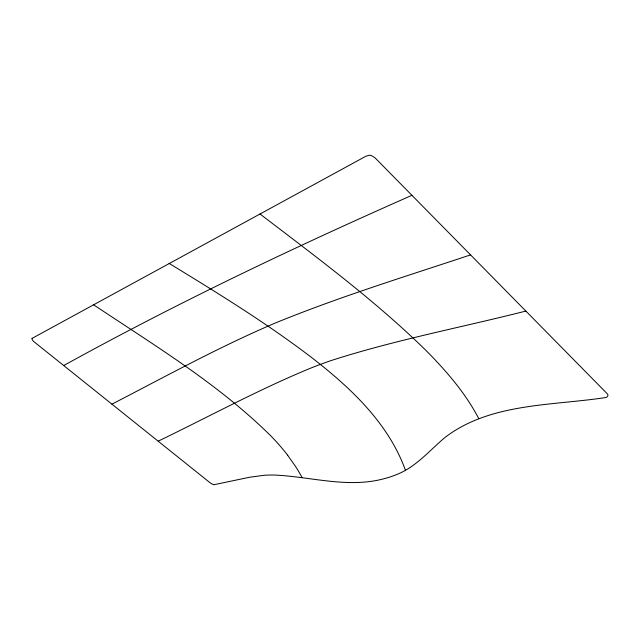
<?xml version="1.0" encoding="UTF-8"?>
<svg xmlns="http://www.w3.org/2000/svg" width="640" height="640" viewBox="0 0 640 640"><rect width="100%" height="100%" fill="white"/><g stroke="black" fill="none" stroke-linecap="round" stroke-linejoin="round"><path stroke-width="0.96" d="M63.704 365.544C176.896 303.056 293.672 247.488 411.928 195.312M111.928 404.16C165.904 376.28 219.232 346.888 275.176 323.072C339.048 296.904 405.12 276.64 470.568 254.888M158.152 441.184C208.824 416.712 258.376 389.728 310.432 368.232A892.232 483.408 -67.1 0 1 330.888 360.632C394.744 340.016 460.872 327.544 525.856 311.072M169.088 263.368C217.784 293.096 266.512 323.056 311.896 357.736C350.56 387.784 388.456 423.048 405.432 470.272M93.328 304.608C154.456 345.416 218.264 383.936 270.832 435.888A217.568 179.712 76.5 0 1 287.696 455.216M259.92 213.92C316.816 257.416 374.688 300.192 425.944 350.416A511.424 379.48 83 0 1 433.712 358.376C451.016 376.592 467.152 396.264 478.784 418.656M287.664 455.256L295.696 466.648A111.152 86.344 69.6 0 1 302.08 477.648M32.032 338.4L32.312 339.928L33.736 341.544L210.408 483.032L212.8 484.392A4.48 2.416 25.5 0 0 214.048 484.696L249.664 477.24L264.376 475.272A101.024 53.104 21.6 0 1 274.288 475.032C310.824 476.632 347.736 488.568 384.112 478.704A125.432 79.592 22.9 0 0 395.488 475.008C415.464 467.64 429.2 450.72 445.048 437.408C490.08 402.944 551.552 405.76 604.904 397.664C606.816 397.864 609.136 395.392 607.312 393.824L374.96 157.76L371.312 155.512A6.872 5.72 25.9 0 0 369.272 155.248L365.968 156.192L32.032 338.4"/></g></svg>
